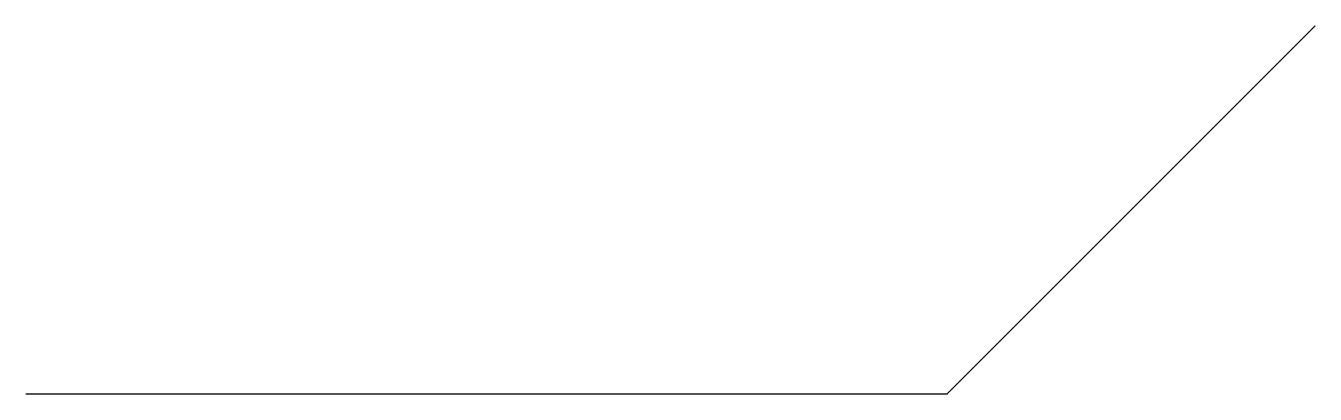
# Model space of a CAD drawing. Header units: millimetres. Extents: x 3466.1 to 3536.1, y 1469.5 to 1489.5.
import ezdxf

# ---------------------------------------------------------------- set-up
doc = ezdxf.new("R2010")
doc.units = ezdxf.units.MM

msp = doc.modelspace()

# ---------------------------------------------------------------- linework, layer by layer
for q in [(3536.131, 1489.529), (3466.131, 1469.529)]:
    msp.add_line((3516.131, 1469.529), q)

doc.saveas('drawing.dxf')
